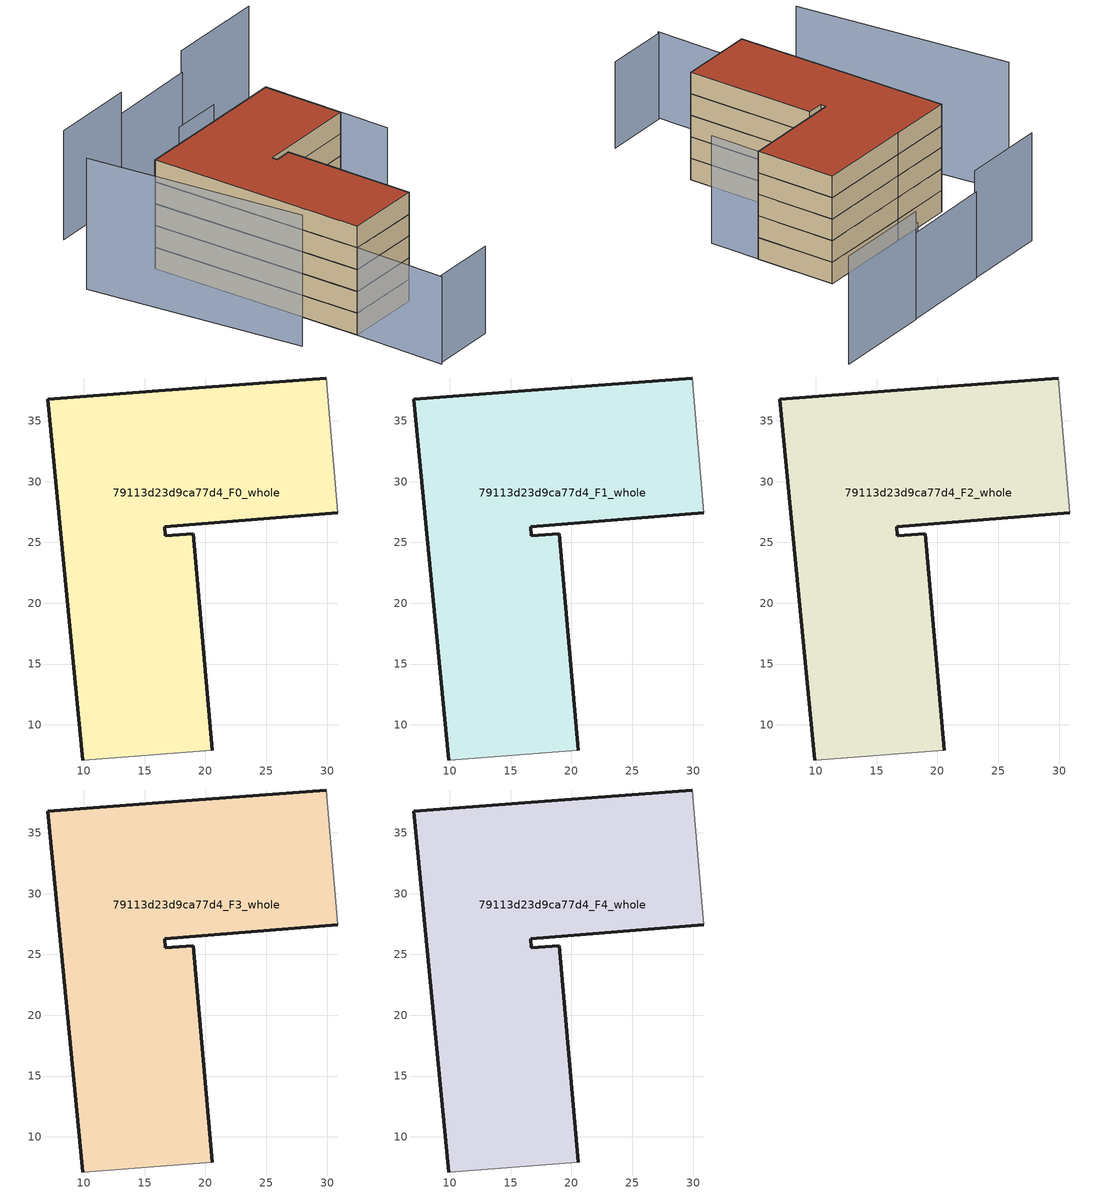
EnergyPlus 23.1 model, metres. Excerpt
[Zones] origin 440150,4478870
79113d23d9ca77d4_F0_whole
 floor ground (EU_floor_Construction): 20.54,7.9 19,25.7 16.7,25.53 16.65,26.28 30.88,27.44 29.94,38.53 16.16,37.47 7.02,36.77 9.89,7.11 z0
 wall outside (EU_wall_Construction): 30.88,27.44 16.65,26.28 16.7,25.53 19,25.7 20.54,7.9 / 9.89,7.11 7.02,36.77 16.16,37.47 29.94,38.53 z0:3
 wall adiabatic (EU_wall_Construction): 29.94,38.53 30.88,27.44 / 20.54,7.9 9.89,7.11 z0:3
79113d23d9ca77d4_F1_whole
 floor to 79113d23d9ca77d4_F0_whole (EU_floor_Construction): 20.54,7.9 19,25.7 16.7,25.53 16.65,26.28 30.88,27.44 29.94,38.53 16.16,37.47 7.02,36.77 9.89,7.11 z3
 wall outside (EU_wall_Construction): 30.88,27.44 16.65,26.28 16.7,25.53 19,25.7 20.54,7.9 / 9.89,7.11 7.02,36.77 16.16,37.47 29.94,38.53 z3:6
 wall adiabatic (EU_wall_Construction): 29.94,38.53 30.88,27.44 / 20.54,7.9 9.89,7.11 z3:6
79113d23d9ca77d4_F2_whole
 floor to 79113d23d9ca77d4_F1_whole (EU_floor_Construction): 20.54,7.9 19,25.7 16.7,25.53 16.65,26.28 30.88,27.44 29.94,38.53 16.16,37.47 7.02,36.77 9.89,7.11 z6
 wall outside (EU_wall_Construction): 30.88,27.44 16.65,26.28 16.7,25.53 19,25.7 20.54,7.9 / 9.89,7.11 7.02,36.77 16.16,37.47 29.94,38.53 z6:9
 wall adiabatic (EU_wall_Construction): 29.94,38.53 30.88,27.44 / 20.54,7.9 9.89,7.11 z6:9
79113d23d9ca77d4_F3_whole
 floor to 79113d23d9ca77d4_F2_whole (EU_floor_Construction): 20.54,7.9 19,25.7 16.7,25.53 16.65,26.28 30.88,27.44 29.94,38.53 16.16,37.47 7.02,36.77 9.89,7.11 z9
 wall outside (EU_wall_Construction): 30.88,27.44 16.65,26.28 16.7,25.53 19,25.7 20.54,7.9 / 9.89,7.11 7.02,36.77 16.16,37.47 29.94,38.53 z9:12
 wall adiabatic (EU_wall_Construction): 29.94,38.53 30.88,27.44 / 20.54,7.9 9.89,7.11 z9:12
79113d23d9ca77d4_F4_whole
 floor to 79113d23d9ca77d4_F3_whole (EU_floor_Construction): 20.54,7.9 19,25.7 16.7,25.53 16.65,26.28 30.88,27.44 29.94,38.53 16.16,37.47 7.02,36.77 9.89,7.11 z12
 wall outside (EU_wall_Construction): 30.88,27.44 16.65,26.28 16.7,25.53 19,25.7 20.54,7.9 / 9.89,7.11 7.02,36.77 16.16,37.47 29.94,38.53 z12:15
 wall adiabatic (EU_wall_Construction): 29.94,38.53 30.88,27.44 / 20.54,7.9 9.89,7.11 z12:15
 roof outside (EU_roof_Construction): 29.94,38.53 30.88,27.44 16.65,26.28 16.7,25.53 19,25.7 20.54,7.9 9.89,7.11 7.02,36.77 16.16,37.47 z15
shading: 11.08,-5.19 20.2,-4.47 / 10.82,-5.46 9.89,7.11 / 30.57,52.25 17.4,51.06 z0:12; 31.44,20.49 29.94,38.53 / 44.46,53.45 30.42,52.3 / 17.61,51 5.63,50.02 z0:15; 30.93,47.58 23.85,47.09 z0:9; -2.25,39.71 3.39,10.37 z0:18
[Building]
EU S2 Campaign: North Axis=0; Terrain=City; Solar Distribution=FullExterior
[Site:Location]
Madrid: Latitude=40.5; Longitude=-3.5; Time Zone=1; Elevation=609
[SizingPeriod:WeatherFileDays]
AnnualSizingPeriod: Begin Month=1; Begin Day of Month=1; End Month=12; End Day of Month=31; Day of Week for Start Day=Monday; Use Weather File Daylight Saving Period=No; Use Weather File Rain and Snow Indicators=No
[MATERIAL]
EU_InternalMass_Material: Roughness=MediumRough; Thickness=0.1; Conductivity=1; Density=1800; Specific Heat=900; Thermal Absorptance=0.9; Solar Absorptance=0.7; Visible Absorptance=0.7
[MATERIAL:NOMASS] Roughness=MediumRough; Thermal Absorptance=0.9; Solar Absorptance=0.7; Visible Absorptance=0.7
Name | Thermal Resistance
EU_wall_NoMass | 1.60022
EU_roof_NoMass | 1.57597
EU_floor_NoMass | 0.470652
[CONSTRUCTION]
EU_wall_Construction: EU_wall_NoMass
EU_roof_Construction: EU_roof_NoMass
EU_floor_Construction: EU_floor_NoMass
EU_InternalMass_Construction: EU_InternalMass_Material
[ZONE] Type=1; Multiplier=1; Ceiling Height=autocalculate; Floor Area=autocalculate; Part of Total Floor Area=Yes
Name | Volume
79113d23d9ca77d4_F0_whole | 1364.98
79113d23d9ca77d4_F1_whole; 79113d23d9ca77d4_F2_whole; 79113d23d9ca77d4_F3_whole; 79113d23d9ca77d4_F4_whole | 1364.97
[INTERNALMASS] Construction=EU_InternalMass_Construction; Surface Area=454.989
Name | Zone or ZoneList
79113d23d9ca77d4_F0_whole_EU_InternalMass | 79113d23d9ca77d4_F0_whole
79113d23d9ca77d4_F1_whole_EU_InternalMass | 79113d23d9ca77d4_F1_whole
79113d23d9ca77d4_F2_whole_EU_InternalMass | 79113d23d9ca77d4_F2_whole
79113d23d9ca77d4_F3_whole_EU_InternalMass | 79113d23d9ca77d4_F3_whole
79113d23d9ca77d4_F4_whole_EU_InternalMass | 79113d23d9ca77d4_F4_whole
[OTHEREQUIPMENT] Fuel Type=Electricity; Design Level Calculation Method=Watts/Area; Power per Zone Floor Area=1; Fraction Latent=0; Fraction Radiant=0; Fraction Lost=0; Carbon Dioxide Generation Rate=0; EndUse Subcategory=EU_Step8_InternalGains
Name | Zone or ZoneList or Space or SpaceList | Schedule
EU_Step8_InternalGain_79113d23d9ca77d4_F0_whole_f000 | 79113d23d9ca77d4_F0_whole | EU_Step8_GainSchedule_79113d23d9ca77d4_F0_whole_f000
EU_Step8_InternalGain_79113d23d9ca77d4_F1_whole_f000 | 79113d23d9ca77d4_F1_whole | EU_Step8_GainSchedule_79113d23d9ca77d4_F1_whole_f000
EU_Step8_InternalGain_79113d23d9ca77d4_F2_whole_f000 | 79113d23d9ca77d4_F2_whole | EU_Step8_GainSchedule_79113d23d9ca77d4_F2_whole_f000
EU_Step8_InternalGain_79113d23d9ca77d4_F3_whole_f000 | 79113d23d9ca77d4_F3_whole | EU_Step8_GainSchedule_79113d23d9ca77d4_F3_whole_f000
EU_Step8_InternalGain_79113d23d9ca77d4_F4_whole_f000 | 79113d23d9ca77d4_F4_whole | EU_Step8_GainSchedule_79113d23d9ca77d4_F4_whole_f000
[ZONEVENTILATION:DESIGNFLOWRATE] Schedule=EU_AlwaysOn; Design Flow Rate Calculation Method=AirChanges/Hour; Air Changes per Hour=0.480704; Ventilation Type=Natural; Fan Pressure Rise=0; Fan Total Efficiency=1; Constant Term Coefficient=1; Temperature Term Coefficient=0; Velocity Term Coefficient=0; Velocity Squared Term Coefficient=0; Minimum Indoor Temperature=-100; Maximum Indoor Temperature=100; Delta Temperature=-100; Minimum Outdoor Temperature=-100; Maximum Outdoor Temperature=100; Maximum Wind Speed=40
Name | Zone or ZoneList or Space or SpaceList
EU_ConstantAir_79113d23d9ca77d4_F0_whole | 79113d23d9ca77d4_F0_whole
EU_ConstantAir_79113d23d9ca77d4_F1_whole | 79113d23d9ca77d4_F1_whole
EU_ConstantAir_79113d23d9ca77d4_F2_whole | 79113d23d9ca77d4_F2_whole
EU_ConstantAir_79113d23d9ca77d4_F3_whole | 79113d23d9ca77d4_F3_whole
EU_ConstantAir_79113d23d9ca77d4_F4_whole | 79113d23d9ca77d4_F4_whole
[HVACTEMPLATE:THERMOSTAT] Constant Heating Setpoint=20; Constant Cooling Setpoint=50
EU_HeatOnly_79113d23d9ca77d4_F0_whole; EU_HeatOnly_79113d23d9ca77d4_F1_whole; EU_HeatOnly_79113d23d9ca77d4_F2_whole; EU_HeatOnly_79113d23d9ca77d4_F3_whole; EU_HeatOnly_79113d23d9ca77d4_F4_whole
[HVACTEMPLATE:ZONE:IDEALLOADSAIRSYSTEM] System Availability Schedule=EU_AlwaysOn; Maximum Heating Supply Air Temperature=50; Minimum Cooling Supply Air Temperature=13; Maximum Heating Supply Air Humidity Ratio=0.0156; Minimum Cooling Supply Air Humidity Ratio=0.0077; Heating Limit=NoLimit; Cooling Limit=NoLimit; Heating Availability Schedule=EU_AlwaysOn; Cooling Availability Schedule=EU_CoolingOff; Dehumidification Control Type=ConstantSensibleHeatRatio; Cooling Sensible Heat Ratio=0.7; Dehumidification Setpoint=60; Humidification Control Type=None; Humidification Setpoint=30; Outdoor Air Method=None; Outdoor Air Flow Rate per Person=0.00944; Outdoor Air Flow Rate per Zone Floor Area=0; Outdoor Air Flow Rate per Zone=0; Demand Controlled Ventilation Type=None; Outdoor Air Economizer Type=NoEconomizer; Heat Recovery Type=None; Sensible Heat Recovery Effectiveness=0.7; Latent Heat Recovery Effectiveness=0.65
Name | Template Thermostat
79113d23d9ca77d4_F0_whole | EU_HeatOnly_79113d23d9ca77d4_F0_whole
79113d23d9ca77d4_F1_whole | EU_HeatOnly_79113d23d9ca77d4_F1_whole
79113d23d9ca77d4_F2_whole | EU_HeatOnly_79113d23d9ca77d4_F2_whole
79113d23d9ca77d4_F3_whole | EU_HeatOnly_79113d23d9ca77d4_F3_whole
79113d23d9ca77d4_F4_whole | EU_HeatOnly_79113d23d9ca77d4_F4_whole
[SIZING:ZONE] Zone Cooling Design Supply Air Temperature Input Method=SupplyAirTemperature; Zone Cooling Design Supply Air Temperature=13; Zone Heating Design Supply Air Temperature Input Method=SupplyAirTemperature; Zone Heating Design Supply Air Temperature=50; Zone Cooling Design Supply Air Humidity Ratio=0.008; Zone Heating Design Supply Air Humidity Ratio=0.008; Cooling Design Air Flow Method=DesignDay; Cooling Design Air Flow Rate=0; Cooling Minimum Air Flow per Zone Floor Area=0.000762; Cooling Minimum Air Flow=0; Cooling Minimum Air Flow Fraction=0.2; Heating Design Air Flow Method=DesignDay; Heating Design Air Flow Rate=0; Heating Maximum Air Flow per Zone Floor Area=0.002032; Heating Maximum Air Flow=0.141576; Heating Maximum Air Flow Fraction=0.3; Account for Dedicated Outdoor Air System=No; Dedicated Outdoor Air System Control Strategy=NeutralSupplyAir; Dedicated Outdoor Air Low Setpoint Temperature for Design=autosize; Dedicated Outdoor Air High Setpoint Temperature for Design=autosize; Zone Load Sizing Method=Sensible Load Only No Latent Load; Zone Latent Cooling Design Supply Air Humidity Ratio Input Method=HumidityRatioDifference; Zone Cooling Design Supply Air Humidity Ratio Difference=0.005; Zone Latent Heating Design Supply Air Humidity Ratio Input Method=HumidityRatioDifference; Zone Humidification Design Supply Air Humidity Ratio Difference=0.005
79113d23d9ca77d4_F0_whole; 79113d23d9ca77d4_F1_whole; 79113d23d9ca77d4_F2_whole; 79113d23d9ca77d4_F3_whole; 79113d23d9ca77d4_F4_whole
[SCHEDULE:CONSTANT]
Name | Hourly Value
EU_AlwaysOn | 1
EU_CoolingOff | 0
[SCHEDULE:FILE] Column Number=1; Rows to Skip at Top=0; Number of Hours of Data=8760; Column Separator=Comma; Interpolate to Timestep=No; Minutes per Item=60; Adjust Schedule for Daylight Savings=Yes
Name | File
EU_Step8_GainSchedule_79113d23d9ca77d4_F0_whole_f000 | ../../schedules/79113d23d9ca77d4/79113d23d9ca77d4_F0_whole_f000_gain.csv
EU_Step8_GainSchedule_79113d23d9ca77d4_F1_whole_f000 | ../../schedules/79113d23d9ca77d4/79113d23d9ca77d4_F1_whole_f000_gain.csv
EU_Step8_GainSchedule_79113d23d9ca77d4_F2_whole_f000 | ../../schedules/79113d23d9ca77d4/79113d23d9ca77d4_F2_whole_f000_gain.csv
EU_Step8_GainSchedule_79113d23d9ca77d4_F3_whole_f000 | ../../schedules/79113d23d9ca77d4/79113d23d9ca77d4_F3_whole_f000_gain.csv
EU_Step8_GainSchedule_79113d23d9ca77d4_F4_whole_f000 | ../../schedules/79113d23d9ca77d4/79113d23d9ca77d4_F4_whole_f000_gain.csv
